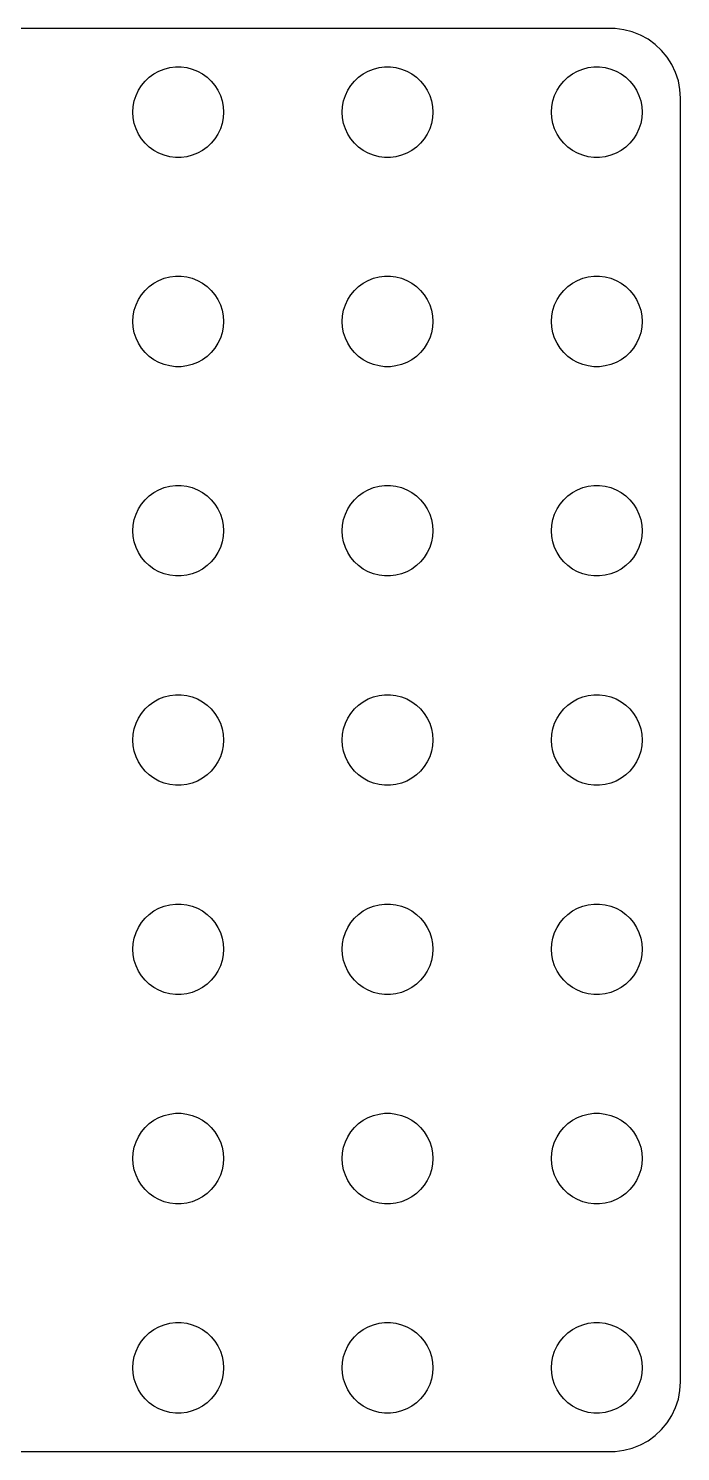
# Model space of a CAD drawing. Header units: metres. Extents: x 9 to 111, y 9 to 111.
# Drawn here: x 64.3 to 111, y 9 to 111 of the extents above; entities that cross this region are included whole.
import ezdxf

# ---------------------------------------------------------------- set-up
doc = ezdxf.new("R2010")
doc.units = ezdxf.units.M

msp = doc.modelspace()

# ---------------------------------------------------------------- linework, layer by layer
for p, q in [((106, 111), (14, 111)), ((106, 110.99), (106, 111)), ((106.314, 110.99), (106, 110.99)), ((106.937, 110.911), (106.314, 110.99)), ((107.545, 110.755), (106.937, 110.911)), ((108.129, 110.524), (107.545, 110.755)), ((108.679, 110.222), (108.129, 110.524)), ((109.187, 109.853), (108.679, 110.222)), ((109.645, 109.423), (109.187, 109.853)), ((110.045, 108.939), (109.645, 109.423)), ((73.9957, 108.091), (74.391, 108.192)), ((74.391, 108.192), (74.7959, 108.244)), ((74.7959, 108.244), (75.2041, 108.244)), ((75.2041, 108.244), (75.609, 108.192)), ((75.609, 108.192), (76.0043, 108.091)), ((88.9957, 108.091), (89.391, 108.192)), ((89.391, 108.192), (89.7959, 108.244)), ((89.7959, 108.244), (90.2041, 108.244)), ((90.2041, 108.244), (90.609, 108.192)), ((90.609, 108.192), (91.0043, 108.091)), ((103.996, 108.091), (104.391, 108.192)), ((104.391, 108.192), (104.796, 108.244)), ((104.796, 108.244), (105.204, 108.244)), ((105.204, 108.244), (105.609, 108.192)), ((105.609, 108.192), (106.004, 108.091)), ((110.382, 108.409), (110.045, 108.939)), ((110.649, 107.841), (110.382, 108.409)), ((72.3707, 106.91), (72.6308, 107.225)), ((72.6308, 107.225), (72.9284, 107.504)), ((72.9284, 107.504), (73.2586, 107.744)), ((73.2586, 107.744), (73.6162, 107.941)), ((73.6162, 107.941), (73.9957, 108.091)), ((76.0043, 108.091), (76.3838, 107.941)), ((76.3838, 107.941), (76.7414, 107.744)), ((76.7414, 107.744), (77.0716, 107.504)), ((77.0716, 107.504), (77.3691, 107.225)), ((77.3691, 107.225), (77.6293, 106.91)), ((87.3707, 106.91), (87.6308, 107.225)), ((87.6308, 107.225), (87.9284, 107.504)), ((87.9284, 107.504), (88.2586, 107.744)), ((88.2586, 107.744), (88.6162, 107.941)), ((88.6162, 107.941), (88.9957, 108.091)), ((91.0043, 108.091), (91.3838, 107.941)), ((91.3838, 107.941), (91.7414, 107.744)), ((91.7414, 107.744), (92.0716, 107.504)), ((92.0716, 107.504), (92.3691, 107.225)), ((92.3691, 107.225), (92.6293, 106.91)), ((102.371, 106.91), (102.631, 107.225)), ((102.631, 107.225), (102.928, 107.504)), ((102.928, 107.504), (103.259, 107.744)), ((103.259, 107.744), (103.616, 107.941)), ((103.616, 107.941), (103.996, 108.091)), ((106.004, 108.091), (106.384, 107.941)), ((106.384, 107.941), (106.741, 107.744)), ((106.741, 107.744), (107.072, 107.504)), ((107.072, 107.504), (107.369, 107.225)), ((107.369, 107.225), (107.629, 106.91)), ((110.843, 107.243), (110.649, 107.841)), ((110.961, 106.627), (110.843, 107.243)), ((71.8521, 105.808), (71.9782, 106.196)), ((71.9782, 106.196), (72.152, 106.566)), ((72.152, 106.566), (72.3707, 106.91)), ((77.6293, 106.91), (77.848, 106.566)), ((77.848, 106.566), (78.0218, 106.196)), ((78.0218, 106.196), (78.1479, 105.808)), ((86.8521, 105.808), (86.9782, 106.196)), ((86.9782, 106.196), (87.152, 106.566)), ((87.152, 106.566), (87.3707, 106.91)), ((92.6293, 106.91), (92.848, 106.566)), ((92.848, 106.566), (93.0218, 106.196)), ((93.0218, 106.196), (93.1479, 105.808)), ((101.852, 105.808), (101.978, 106.196)), ((101.978, 106.196), (102.152, 106.566)), ((102.152, 106.566), (102.371, 106.91)), ((107.629, 106.91), (107.848, 106.566)), ((107.848, 106.566), (108.022, 106.196)), ((108.022, 106.196), (108.148, 105.808)), ((111, 106), (110.961, 106.627)), ((71.75, 105), (71.7756, 105.407)), ((71.7756, 105.407), (71.8521, 105.808)), ((78.1479, 105.808), (78.2244, 105.407)), ((78.2244, 105.407), (78.25, 105)), ((86.75, 105), (86.7756, 105.407)), ((86.7756, 105.407), (86.8521, 105.808)), ((93.1479, 105.808), (93.2244, 105.407)), ((93.2244, 105.407), (93.25, 105)), ((101.75, 105), (101.776, 105.407)), ((101.776, 105.407), (101.852, 105.808)), ((108.148, 105.808), (108.224, 105.407)), ((108.224, 105.407), (108.25, 105)), ((111, 14), (111, 106)), ((71.7756, 104.593), (71.75, 105)), ((71.8521, 104.192), (71.7756, 104.593)), ((71.9782, 103.804), (71.8521, 104.192)), ((78.1479, 104.192), (78.0218, 103.804)), ((78.2244, 104.593), (78.1479, 104.192)), ((78.25, 105), (78.2244, 104.593)), ((86.7756, 104.593), (86.75, 105)), ((86.8521, 104.192), (86.7756, 104.593)), ((86.9782, 103.804), (86.8521, 104.192)), ((93.1479, 104.192), (93.0218, 103.804)), ((93.2244, 104.593), (93.1479, 104.192)), ((93.25, 105), (93.2244, 104.593)), ((101.776, 104.593), (101.75, 105)), ((101.852, 104.192), (101.776, 104.593)), ((101.978, 103.804), (101.852, 104.192)), ((108.148, 104.192), (108.022, 103.804)), ((108.224, 104.593), (108.148, 104.192)), ((108.25, 105), (108.224, 104.593)), ((72.152, 103.434), (71.9782, 103.804)), ((72.3707, 103.09), (72.152, 103.434)), ((72.6308, 102.775), (72.3707, 103.09)), ((77.6293, 103.09), (77.3691, 102.775)), ((77.848, 103.434), (77.6293, 103.09)), ((78.0218, 103.804), (77.848, 103.434)), ((87.152, 103.434), (86.9782, 103.804)), ((87.3707, 103.09), (87.152, 103.434)), ((87.6308, 102.775), (87.3707, 103.09)), ((92.6293, 103.09), (92.3691, 102.775)), ((92.848, 103.434), (92.6293, 103.09)), ((93.0218, 103.804), (92.848, 103.434)), ((102.152, 103.434), (101.978, 103.804)), ((102.371, 103.09), (102.152, 103.434)), ((102.631, 102.775), (102.371, 103.09)), ((107.629, 103.09), (107.369, 102.775)), ((107.848, 103.434), (107.629, 103.09)), ((108.022, 103.804), (107.848, 103.434)), ((72.9284, 102.496), (72.6308, 102.775)), ((73.2586, 102.256), (72.9284, 102.496)), ((73.6162, 102.059), (73.2586, 102.256)), ((73.9957, 101.909), (73.6162, 102.059)), ((76.3838, 102.059), (76.0043, 101.909)), ((76.7414, 102.256), (76.3838, 102.059)), ((77.0716, 102.496), (76.7414, 102.256)), ((77.3691, 102.775), (77.0716, 102.496)), ((87.9284, 102.496), (87.6308, 102.775)), ((88.2586, 102.256), (87.9284, 102.496)), ((88.6162, 102.059), (88.2586, 102.256)), ((88.9957, 101.909), (88.6162, 102.059)), ((91.3838, 102.059), (91.0043, 101.909)), ((91.7414, 102.256), (91.3838, 102.059)), ((92.0716, 102.496), (91.7414, 102.256)), ((92.3691, 102.775), (92.0716, 102.496)), ((102.928, 102.496), (102.631, 102.775)), ((103.259, 102.256), (102.928, 102.496)), ((103.616, 102.059), (103.259, 102.256)), ((103.996, 101.909), (103.616, 102.059)), ((106.384, 102.059), (106.004, 101.909)), ((106.741, 102.256), (106.384, 102.059)), ((107.072, 102.496), (106.741, 102.256)), ((107.369, 102.775), (107.072, 102.496)), ((74.391, 101.808), (73.9957, 101.909)), ((74.7959, 101.756), (74.391, 101.808)), ((75.2041, 101.756), (74.7959, 101.756)), ((75.609, 101.808), (75.2041, 101.756)), ((76.0043, 101.909), (75.609, 101.808)), ((89.391, 101.808), (88.9957, 101.909)), ((89.7959, 101.756), (89.391, 101.808)), ((90.2041, 101.756), (89.7959, 101.756)), ((90.609, 101.808), (90.2041, 101.756)), ((91.0043, 101.909), (90.609, 101.808)), ((104.391, 101.808), (103.996, 101.909)), ((104.796, 101.756), (104.391, 101.808)), ((105.204, 101.756), (104.796, 101.756)), ((105.609, 101.808), (105.204, 101.756)), ((106.004, 101.909), (105.609, 101.808)), ((73.2586, 92.7441), (73.6162, 92.9407)), ((73.6162, 92.9407), (73.9957, 93.0909)), ((73.9957, 93.0909), (74.391, 93.1924)), ((74.391, 93.1924), (74.7959, 93.2436)), ((74.7959, 93.2436), (75.2041, 93.2436)), ((75.2041, 93.2436), (75.609, 93.1924)), ((75.609, 93.1924), (76.0043, 93.0909)), ((76.0043, 93.0909), (76.3838, 92.9407)), ((76.3838, 92.9407), (76.7414, 92.7441)), ((88.2586, 92.7441), (88.6162, 92.9407)), ((88.6162, 92.9407), (88.9957, 93.0909)), ((88.9957, 93.0909), (89.391, 93.1924)), ((89.391, 93.1924), (89.7959, 93.2436)), ((89.7959, 93.2436), (90.2041, 93.2436)), ((90.2041, 93.2436), (90.609, 93.1924)), ((90.609, 93.1924), (91.0043, 93.0909)), ((91.0043, 93.0909), (91.3838, 92.9407)), ((91.3838, 92.9407), (91.7414, 92.7441)), ((103.259, 92.7441), (103.616, 92.9407)), ((103.616, 92.9407), (103.996, 93.0909)), ((103.996, 93.0909), (104.391, 93.1924)), ((104.391, 93.1924), (104.796, 93.2436)), ((104.796, 93.2436), (105.204, 93.2436)), ((105.204, 93.2436), (105.609, 93.1924)), ((105.609, 93.1924), (106.004, 93.0909)), ((106.004, 93.0909), (106.384, 92.9407)), ((106.384, 92.9407), (106.741, 92.7441)), ((72.152, 91.5657), (72.3707, 91.9103)), ((72.3707, 91.9103), (72.6308, 92.2248)), ((72.6308, 92.2248), (72.9284, 92.5042)), ((72.9284, 92.5042), (73.2586, 92.7441)), ((76.7414, 92.7441), (77.0716, 92.5042)), ((77.0716, 92.5042), (77.3691, 92.2248)), ((77.3691, 92.2248), (77.6293, 91.9103)), ((77.6293, 91.9103), (77.848, 91.5657)), ((87.152, 91.5657), (87.3707, 91.9103)), ((87.3707, 91.9103), (87.6308, 92.2248)), ((87.6308, 92.2248), (87.9284, 92.5042)), ((87.9284, 92.5042), (88.2586, 92.7441)), ((91.7414, 92.7441), (92.0716, 92.5042)), ((92.0716, 92.5042), (92.3691, 92.2248)), ((92.3691, 92.2248), (92.6293, 91.9103)), ((92.6293, 91.9103), (92.848, 91.5657)), ((102.152, 91.5657), (102.371, 91.9103)), ((102.371, 91.9103), (102.631, 92.2248)), ((102.631, 92.2248), (102.928, 92.5042)), ((102.928, 92.5042), (103.259, 92.7441)), ((106.741, 92.7441), (107.072, 92.5042)), ((107.072, 92.5042), (107.369, 92.2248)), ((107.369, 92.2248), (107.629, 91.9103)), ((107.629, 91.9103), (107.848, 91.5657)), ((71.7756, 90.4073), (71.8521, 90.8082)), ((71.8521, 90.8082), (71.9782, 91.1964)), ((71.9782, 91.1964), (72.152, 91.5657)), ((77.848, 91.5657), (78.0218, 91.1964)), ((78.0218, 91.1964), (78.1479, 90.8082)), ((78.1479, 90.8082), (78.2244, 90.4073)), ((86.7756, 90.4073), (86.8521, 90.8082)), ((86.8521, 90.8082), (86.9782, 91.1964)), ((86.9782, 91.1964), (87.152, 91.5657)), ((92.848, 91.5657), (93.0218, 91.1964)), ((93.0218, 91.1964), (93.1479, 90.8082)), ((93.1479, 90.8082), (93.2244, 90.4073)), ((101.776, 90.4073), (101.852, 90.8082)), ((101.852, 90.8082), (101.978, 91.1964)), ((101.978, 91.1964), (102.152, 91.5657)), ((107.848, 91.5657), (108.022, 91.1964)), ((108.022, 91.1964), (108.148, 90.8082)), ((108.148, 90.8082), (108.224, 90.4073)), ((71.75, 90), (71.7756, 90.4073)), ((71.7756, 89.5927), (71.75, 90)), ((78.2244, 90.4073), (78.25, 90)), ((78.25, 90), (78.2244, 89.5927)), ((86.75, 90), (86.7756, 90.4073)), ((86.7756, 89.5927), (86.75, 90)), ((93.2244, 90.4073), (93.25, 90)), ((93.25, 90), (93.2244, 89.5927)), ((101.75, 90), (101.776, 90.4073)), ((101.776, 89.5927), (101.75, 90)), ((108.224, 90.4073), (108.25, 90)), ((108.25, 90), (108.224, 89.5927)), ((71.8521, 89.1918), (71.7756, 89.5927)), ((71.9782, 88.8036), (71.8521, 89.1918)), ((72.152, 88.4343), (71.9782, 88.8036)), ((78.0218, 88.8036), (77.848, 88.4343)), ((78.1479, 89.1918), (78.0218, 88.8036)), ((78.2244, 89.5927), (78.1479, 89.1918)), ((86.8521, 89.1918), (86.7756, 89.5927)), ((86.9782, 88.8036), (86.8521, 89.1918)), ((87.152, 88.4343), (86.9782, 88.8036)), ((93.0218, 88.8036), (92.848, 88.4343)), ((93.1479, 89.1918), (93.0218, 88.8036)), ((93.2244, 89.5927), (93.1479, 89.1918)), ((101.852, 89.1918), (101.776, 89.5927)), ((101.978, 88.8036), (101.852, 89.1918)), ((102.152, 88.4343), (101.978, 88.8036)), ((108.022, 88.8036), (107.848, 88.4343)), ((108.148, 89.1918), (108.022, 88.8036)), ((108.224, 89.5927), (108.148, 89.1918)), ((72.3707, 88.0897), (72.152, 88.4343)), ((72.6308, 87.7752), (72.3707, 88.0897)), ((72.9284, 87.4958), (72.6308, 87.7752)), ((77.3691, 87.7752), (77.0716, 87.4958)), ((77.6293, 88.0897), (77.3691, 87.7752)), ((77.848, 88.4343), (77.6293, 88.0897)), ((87.3707, 88.0897), (87.152, 88.4343)), ((87.6308, 87.7752), (87.3707, 88.0897)), ((87.9284, 87.4958), (87.6308, 87.7752)), ((92.3691, 87.7752), (92.0716, 87.4958)), ((92.6293, 88.0897), (92.3691, 87.7752)), ((92.848, 88.4343), (92.6293, 88.0897)), ((102.371, 88.0897), (102.152, 88.4343)), ((102.631, 87.7752), (102.371, 88.0897)), ((102.928, 87.4958), (102.631, 87.7752)), ((107.369, 87.7752), (107.072, 87.4958)), ((107.629, 88.0897), (107.369, 87.7752)), ((107.848, 88.4343), (107.629, 88.0897)), ((73.2586, 87.2559), (72.9284, 87.4958)), ((73.6162, 87.0593), (73.2586, 87.2559)), ((73.9957, 86.9091), (73.6162, 87.0593)), ((74.391, 86.8076), (73.9957, 86.9091)), ((74.7959, 86.7564), (74.391, 86.8076)), ((75.2041, 86.7564), (74.7959, 86.7564)), ((75.609, 86.8076), (75.2041, 86.7564)), ((76.0043, 86.9091), (75.609, 86.8076)), ((76.3838, 87.0593), (76.0043, 86.9091)), ((76.7414, 87.2559), (76.3838, 87.0593)), ((77.0716, 87.4958), (76.7414, 87.2559)), ((88.2586, 87.2559), (87.9284, 87.4958)), ((88.6162, 87.0593), (88.2586, 87.2559)), ((88.9957, 86.9091), (88.6162, 87.0593)), ((89.391, 86.8076), (88.9957, 86.9091)), ((89.7959, 86.7564), (89.391, 86.8076)), ((90.2041, 86.7564), (89.7959, 86.7564)), ((90.609, 86.8076), (90.2041, 86.7564)), ((91.0043, 86.9091), (90.609, 86.8076)), ((91.3838, 87.0593), (91.0043, 86.9091)), ((91.7414, 87.2559), (91.3838, 87.0593)), ((92.0716, 87.4958), (91.7414, 87.2559)), ((103.259, 87.2559), (102.928, 87.4958)), ((103.616, 87.0593), (103.259, 87.2559)), ((103.996, 86.9091), (103.616, 87.0593)), ((104.391, 86.8076), (103.996, 86.9091)), ((104.796, 86.7564), (104.391, 86.8076)), ((105.204, 86.7564), (104.796, 86.7564)), ((105.609, 86.8076), (105.204, 86.7564)), ((106.004, 86.9091), (105.609, 86.8076)), ((106.384, 87.0593), (106.004, 86.9091)), ((106.741, 87.2559), (106.384, 87.0593)), ((107.072, 87.4958), (106.741, 87.2559)), ((72.9284, 77.5042), (73.2586, 77.7441)), ((73.2586, 77.7441), (73.6162, 77.9407)), ((73.6162, 77.9407), (73.9957, 78.0909)), ((73.9957, 78.0909), (74.391, 78.1924)), ((74.391, 78.1924), (74.7959, 78.2436)), ((74.7959, 78.2436), (75.2041, 78.2436)), ((75.2041, 78.2436), (75.609, 78.1924)), ((75.609, 78.1924), (76.0043, 78.0909)), ((76.0043, 78.0909), (76.3838, 77.9407)), ((76.3838, 77.9407), (76.7414, 77.7441)), ((76.7414, 77.7441), (77.0716, 77.5042)), ((87.9284, 77.5042), (88.2586, 77.7441)), ((88.2586, 77.7441), (88.6162, 77.9407)), ((88.6162, 77.9407), (88.9957, 78.0909)), ((88.9957, 78.0909), (89.391, 78.1924)), ((89.391, 78.1924), (89.7959, 78.2436)), ((89.7959, 78.2436), (90.2041, 78.2436)), ((90.2041, 78.2436), (90.609, 78.1924)), ((90.609, 78.1924), (91.0043, 78.0909)), ((91.0043, 78.0909), (91.3838, 77.9407)), ((91.3838, 77.9407), (91.7414, 77.7441)), ((91.7414, 77.7441), (92.0716, 77.5042)), ((102.928, 77.5042), (103.259, 77.7441)), ((103.259, 77.7441), (103.616, 77.9407)), ((103.616, 77.9407), (103.996, 78.0909)), ((103.996, 78.0909), (104.391, 78.1924)), ((104.391, 78.1924), (104.796, 78.2436)), ((104.796, 78.2436), (105.204, 78.2436)), ((105.204, 78.2436), (105.609, 78.1924)), ((105.609, 78.1924), (106.004, 78.0909)), ((106.004, 78.0909), (106.384, 77.9407)), ((106.384, 77.9407), (106.741, 77.7441)), ((106.741, 77.7441), (107.072, 77.5042)), ((71.9782, 76.1964), (72.152, 76.5657)), ((72.152, 76.5657), (72.3707, 76.9103)), ((72.3707, 76.9103), (72.6308, 77.2248)), ((72.6308, 77.2248), (72.9284, 77.5042)), ((77.0716, 77.5042), (77.3691, 77.2248)), ((77.3691, 77.2248), (77.6293, 76.9103)), ((77.6293, 76.9103), (77.848, 76.5657)), ((77.848, 76.5657), (78.0218, 76.1964)), ((86.9782, 76.1964), (87.152, 76.5657)), ((87.152, 76.5657), (87.3707, 76.9103)), ((87.3707, 76.9103), (87.6308, 77.2248)), ((87.6308, 77.2248), (87.9284, 77.5042)), ((92.0716, 77.5042), (92.3691, 77.2248)), ((92.3691, 77.2248), (92.6293, 76.9103)), ((92.6293, 76.9103), (92.848, 76.5657)), ((92.848, 76.5657), (93.0218, 76.1964)), ((101.978, 76.1964), (102.152, 76.5657)), ((102.152, 76.5657), (102.371, 76.9103)), ((102.371, 76.9103), (102.631, 77.2248)), ((102.631, 77.2248), (102.928, 77.5042)), ((107.072, 77.5042), (107.369, 77.2248)), ((107.369, 77.2248), (107.629, 76.9103)), ((107.629, 76.9103), (107.848, 76.5657)), ((107.848, 76.5657), (108.022, 76.1964)), ((71.7756, 75.4073), (71.8521, 75.8082)), ((71.8521, 75.8082), (71.9782, 76.1964)), ((78.0218, 76.1964), (78.1479, 75.8082)), ((78.1479, 75.8082), (78.2244, 75.4073)), ((86.7756, 75.4073), (86.8521, 75.8082)), ((86.8521, 75.8082), (86.9782, 76.1964)), ((93.0218, 76.1964), (93.1479, 75.8082)), ((93.1479, 75.8082), (93.2244, 75.4073)), ((101.776, 75.4073), (101.852, 75.8082)), ((101.852, 75.8082), (101.978, 76.1964)), ((108.022, 76.1964), (108.148, 75.8082)), ((108.148, 75.8082), (108.224, 75.4073)), ((71.75, 75), (71.7756, 75.4073)), ((71.7756, 74.5927), (71.75, 75)), ((71.8521, 74.1918), (71.7756, 74.5927)), ((78.2244, 74.5927), (78.1479, 74.1918)), ((78.2244, 75.4073), (78.25, 75)), ((78.25, 75), (78.2244, 74.5927)), ((86.75, 75), (86.7756, 75.4073)), ((86.7756, 74.5927), (86.75, 75)), ((86.8521, 74.1918), (86.7756, 74.5927)), ((93.2244, 74.5927), (93.1479, 74.1918)), ((93.2244, 75.4073), (93.25, 75)), ((93.25, 75), (93.2244, 74.5927)), ((101.75, 75), (101.776, 75.4073)), ((101.776, 74.5927), (101.75, 75)), ((101.852, 74.1918), (101.776, 74.5927)), ((108.224, 74.5927), (108.148, 74.1918)), ((108.224, 75.4073), (108.25, 75)), ((108.25, 75), (108.224, 74.5927)), ((71.9782, 73.8036), (71.8521, 74.1918)), ((72.152, 73.4343), (71.9782, 73.8036)), ((78.0218, 73.8036), (77.848, 73.4343)), ((78.1479, 74.1918), (78.0218, 73.8036)), ((86.9782, 73.8036), (86.8521, 74.1918)), ((87.152, 73.4343), (86.9782, 73.8036)), ((93.0218, 73.8036), (92.848, 73.4343)), ((93.1479, 74.1918), (93.0218, 73.8036)), ((101.978, 73.8036), (101.852, 74.1918)), ((102.152, 73.4343), (101.978, 73.8036)), ((108.022, 73.8036), (107.848, 73.4343)), ((108.148, 74.1918), (108.022, 73.8036)), ((72.3707, 73.0897), (72.152, 73.4343)), ((72.6308, 72.7752), (72.3707, 73.0897)), ((72.9284, 72.4958), (72.6308, 72.7752)), ((73.2586, 72.2559), (72.9284, 72.4958)), ((77.0716, 72.4958), (76.7414, 72.2559)), ((77.3691, 72.7752), (77.0716, 72.4958)), ((77.6293, 73.0897), (77.3691, 72.7752)), ((77.848, 73.4343), (77.6293, 73.0897)), ((87.3707, 73.0897), (87.152, 73.4343)), ((87.6308, 72.7752), (87.3707, 73.0897)), ((87.9284, 72.4958), (87.6308, 72.7752)), ((88.2586, 72.2559), (87.9284, 72.4958)), ((92.0716, 72.4958), (91.7414, 72.2559)), ((92.3691, 72.7752), (92.0716, 72.4958)), ((92.6293, 73.0897), (92.3691, 72.7752)), ((92.848, 73.4343), (92.6293, 73.0897)), ((102.371, 73.0897), (102.152, 73.4343)), ((102.631, 72.7752), (102.371, 73.0897)), ((102.928, 72.4958), (102.631, 72.7752)), ((103.259, 72.2559), (102.928, 72.4958)), ((107.072, 72.4958), (106.741, 72.2559)), ((107.369, 72.7752), (107.072, 72.4958)), ((107.629, 73.0897), (107.369, 72.7752)), ((107.848, 73.4343), (107.629, 73.0897)), ((73.6162, 72.0593), (73.2586, 72.2559)), ((73.9957, 71.9091), (73.6162, 72.0593)), ((74.391, 71.8076), (73.9957, 71.9091)), ((74.7959, 71.7564), (74.391, 71.8076)), ((75.2041, 71.7564), (74.7959, 71.7564)), ((75.609, 71.8076), (75.2041, 71.7564)), ((76.0043, 71.9091), (75.609, 71.8076)), ((76.3838, 72.0593), (76.0043, 71.9091)), ((76.7414, 72.2559), (76.3838, 72.0593)), ((88.6162, 72.0593), (88.2586, 72.2559)), ((88.9957, 71.9091), (88.6162, 72.0593)), ((89.391, 71.8076), (88.9957, 71.9091)), ((89.7959, 71.7564), (89.391, 71.8076)), ((90.2041, 71.7564), (89.7959, 71.7564)), ((90.609, 71.8076), (90.2041, 71.7564)), ((91.0043, 71.9091), (90.609, 71.8076)), ((91.3838, 72.0593), (91.0043, 71.9091)), ((91.7414, 72.2559), (91.3838, 72.0593)), ((103.616, 72.0593), (103.259, 72.2559)), ((103.996, 71.9091), (103.616, 72.0593)), ((104.391, 71.8076), (103.996, 71.9091)), ((104.796, 71.7564), (104.391, 71.8076)), ((105.204, 71.7564), (104.796, 71.7564)), ((105.609, 71.8076), (105.204, 71.7564)), ((106.004, 71.9091), (105.609, 71.8076)), ((106.384, 72.0593), (106.004, 71.9091)), ((106.741, 72.2559), (106.384, 72.0593)), ((74.391, 63.1924), (74.7959, 63.2436)), ((74.7959, 63.2436), (75.2041, 63.2436)), ((75.2041, 63.2436), (75.609, 63.1924)), ((89.391, 63.1924), (89.7959, 63.2436)), ((89.7959, 63.2436), (90.2041, 63.2436)), ((90.2041, 63.2436), (90.609, 63.1924)), ((104.391, 63.1924), (104.796, 63.2436)), ((104.796, 63.2436), (105.204, 63.2436)), ((105.204, 63.2436), (105.609, 63.1924)), ((72.3707, 61.9103), (72.6308, 62.2248)), ((72.6308, 62.2248), (72.9284, 62.5042)), ((72.9284, 62.5042), (73.2586, 62.7441)), ((73.2586, 62.7441), (73.6162, 62.9407)), ((73.6162, 62.9407), (73.9957, 63.0909)), ((73.9957, 63.0909), (74.391, 63.1924)), ((75.609, 63.1924), (76.0043, 63.0909)), ((76.0043, 63.0909), (76.3838, 62.9407)), ((76.3838, 62.9407), (76.7414, 62.7441)), ((76.7414, 62.7441), (77.0716, 62.5042)), ((77.0716, 62.5042), (77.3691, 62.2248)), ((77.3691, 62.2248), (77.6293, 61.9103)), ((87.3707, 61.9103), (87.6308, 62.2248)), ((87.6308, 62.2248), (87.9284, 62.5042)), ((87.9284, 62.5042), (88.2586, 62.7441)), ((88.2586, 62.7441), (88.6162, 62.9407)), ((88.6162, 62.9407), (88.9957, 63.0909)), ((88.9957, 63.0909), (89.391, 63.1924)), ((90.609, 63.1924), (91.0043, 63.0909)), ((91.0043, 63.0909), (91.3838, 62.9407)), ((91.3838, 62.9407), (91.7414, 62.7441)), ((91.7414, 62.7441), (92.0716, 62.5042)), ((92.0716, 62.5042), (92.3691, 62.2248)), ((92.3691, 62.2248), (92.6293, 61.9103)), ((102.371, 61.9103), (102.631, 62.2248)), ((102.631, 62.2248), (102.928, 62.5042)), ((102.928, 62.5042), (103.259, 62.7441)), ((103.259, 62.7441), (103.616, 62.9407)), ((103.616, 62.9407), (103.996, 63.0909)), ((103.996, 63.0909), (104.391, 63.1924)), ((105.609, 63.1924), (106.004, 63.0909)), ((106.004, 63.0909), (106.384, 62.9407)), ((106.384, 62.9407), (106.741, 62.7441)), ((106.741, 62.7441), (107.072, 62.5042)), ((107.072, 62.5042), (107.369, 62.2248)), ((107.369, 62.2248), (107.629, 61.9103)), ((71.9782, 61.1964), (72.152, 61.5657)), ((72.152, 61.5657), (72.3707, 61.9103)), ((77.6293, 61.9103), (77.848, 61.5657)), ((77.848, 61.5657), (78.0218, 61.1964)), ((86.9782, 61.1964), (87.152, 61.5657)), ((87.152, 61.5657), (87.3707, 61.9103)), ((92.6293, 61.9103), (92.848, 61.5657)), ((92.848, 61.5657), (93.0218, 61.1964)), ((101.978, 61.1964), (102.152, 61.5657)), ((102.152, 61.5657), (102.371, 61.9103)), ((107.629, 61.9103), (107.848, 61.5657)), ((107.848, 61.5657), (108.022, 61.1964)), ((71.75, 60), (71.7756, 60.4073)), ((71.7756, 60.4073), (71.8521, 60.8082)), ((71.8521, 60.8082), (71.9782, 61.1964)), ((78.0218, 61.1964), (78.1479, 60.8082)), ((78.1479, 60.8082), (78.2244, 60.4073)), ((78.2244, 60.4073), (78.25, 60)), ((86.75, 60), (86.7756, 60.4073)), ((86.7756, 60.4073), (86.8521, 60.8082)), ((86.8521, 60.8082), (86.9782, 61.1964)), ((93.0218, 61.1964), (93.1479, 60.8082)), ((93.1479, 60.8082), (93.2244, 60.4073)), ((93.2244, 60.4073), (93.25, 60)), ((101.75, 60), (101.776, 60.4073)), ((101.776, 60.4073), (101.852, 60.8082)), ((101.852, 60.8082), (101.978, 61.1964)), ((108.022, 61.1964), (108.148, 60.8082)), ((108.148, 60.8082), (108.224, 60.4073)), ((108.224, 60.4073), (108.25, 60)), ((71.7756, 59.5927), (71.75, 60)), ((71.8521, 59.1918), (71.7756, 59.5927)), ((71.9782, 58.8036), (71.8521, 59.1918)), ((78.1479, 59.1918), (78.0218, 58.8036)), ((78.2244, 59.5927), (78.1479, 59.1918)), ((78.25, 60), (78.2244, 59.5927)), ((86.7756, 59.5927), (86.75, 60)), ((86.8521, 59.1918), (86.7756, 59.5927)), ((86.9782, 58.8036), (86.8521, 59.1918)), ((93.1479, 59.1918), (93.0218, 58.8036)), ((93.2244, 59.5927), (93.1479, 59.1918)), ((93.25, 60), (93.2244, 59.5927)), ((101.776, 59.5927), (101.75, 60)), ((101.852, 59.1918), (101.776, 59.5927)), ((101.978, 58.8036), (101.852, 59.1918)), ((108.148, 59.1918), (108.022, 58.8036)), ((108.224, 59.5927), (108.148, 59.1918)), ((108.25, 60), (108.224, 59.5927)), ((72.152, 58.4343), (71.9782, 58.8036)), ((72.3707, 58.0897), (72.152, 58.4343)), ((77.848, 58.4343), (77.6293, 58.0897)), ((78.0218, 58.8036), (77.848, 58.4343)), ((87.152, 58.4343), (86.9782, 58.8036)), ((87.3707, 58.0897), (87.152, 58.4343)), ((92.848, 58.4343), (92.6293, 58.0897)), ((93.0218, 58.8036), (92.848, 58.4343)), ((102.152, 58.4343), (101.978, 58.8036)), ((102.371, 58.0897), (102.152, 58.4343)), ((107.848, 58.4343), (107.629, 58.0897)), ((108.022, 58.8036), (107.848, 58.4343)), ((72.6308, 57.7752), (72.3707, 58.0897)), ((72.9284, 57.4958), (72.6308, 57.7752)), ((73.2586, 57.2559), (72.9284, 57.4958)), ((73.6162, 57.0593), (73.2586, 57.2559)), ((76.7414, 57.2559), (76.3838, 57.0593)), ((77.0716, 57.4958), (76.7414, 57.2559)), ((77.3691, 57.7752), (77.0716, 57.4958)), ((77.6293, 58.0897), (77.3691, 57.7752)), ((87.6308, 57.7752), (87.3707, 58.0897)), ((87.9284, 57.4958), (87.6308, 57.7752)), ((88.2586, 57.2559), (87.9284, 57.4958)), ((88.6162, 57.0593), (88.2586, 57.2559)), ((91.7414, 57.2559), (91.3838, 57.0593)), ((92.0716, 57.4958), (91.7414, 57.2559)), ((92.3691, 57.7752), (92.0716, 57.4958)), ((92.6293, 58.0897), (92.3691, 57.7752)), ((102.631, 57.7752), (102.371, 58.0897)), ((102.928, 57.4958), (102.631, 57.7752)), ((103.259, 57.2559), (102.928, 57.4958)), ((103.616, 57.0593), (103.259, 57.2559)), ((106.741, 57.2559), (106.384, 57.0593)), ((107.072, 57.4958), (106.741, 57.2559)), ((107.369, 57.7752), (107.072, 57.4958)), ((107.629, 58.0897), (107.369, 57.7752)), ((73.9957, 56.9091), (73.6162, 57.0593)), ((74.391, 56.8076), (73.9957, 56.9091)), ((74.7959, 56.7564), (74.391, 56.8076)), ((75.2041, 56.7564), (74.7959, 56.7564)), ((75.609, 56.8076), (75.2041, 56.7564)), ((76.0043, 56.9091), (75.609, 56.8076)), ((76.3838, 57.0593), (76.0043, 56.9091)), ((88.9957, 56.9091), (88.6162, 57.0593)), ((89.391, 56.8076), (88.9957, 56.9091)), ((89.7959, 56.7564), (89.391, 56.8076)), ((90.2041, 56.7564), (89.7959, 56.7564)), ((90.609, 56.8076), (90.2041, 56.7564)), ((91.0043, 56.9091), (90.609, 56.8076)), ((91.3838, 57.0593), (91.0043, 56.9091)), ((103.996, 56.9091), (103.616, 57.0593)), ((104.391, 56.8076), (103.996, 56.9091)), ((104.796, 56.7564), (104.391, 56.8076)), ((105.204, 56.7564), (104.796, 56.7564)), ((105.609, 56.8076), (105.204, 56.7564)), ((106.004, 56.9091), (105.609, 56.8076)), ((106.384, 57.0593), (106.004, 56.9091)), ((73.2586, 47.7441), (73.6162, 47.9407)), ((73.6162, 47.9407), (73.9957, 48.0909)), ((73.9957, 48.0909), (74.391, 48.1924)), ((74.391, 48.1924), (74.7959, 48.2436)), ((74.7959, 48.2436), (75.2041, 48.2436)), ((75.2041, 48.2436), (75.609, 48.1924)), ((75.609, 48.1924), (76.0043, 48.0909)), ((76.0043, 48.0909), (76.3838, 47.9407)), ((76.3838, 47.9407), (76.7414, 47.7441)), ((88.2586, 47.7441), (88.6162, 47.9407)), ((88.6162, 47.9407), (88.9957, 48.0909)), ((88.9957, 48.0909), (89.391, 48.1924)), ((89.391, 48.1924), (89.7959, 48.2436)), ((89.7959, 48.2436), (90.2041, 48.2436)), ((90.2041, 48.2436), (90.609, 48.1924)), ((90.609, 48.1924), (91.0043, 48.0909)), ((91.0043, 48.0909), (91.3838, 47.9407)), ((91.3838, 47.9407), (91.7414, 47.7441)), ((103.259, 47.7441), (103.616, 47.9407)), ((103.616, 47.9407), (103.996, 48.0909)), ((103.996, 48.0909), (104.391, 48.1924)), ((104.391, 48.1924), (104.796, 48.2436)), ((104.796, 48.2436), (105.204, 48.2436)), ((105.204, 48.2436), (105.609, 48.1924)), ((105.609, 48.1924), (106.004, 48.0909)), ((106.004, 48.0909), (106.384, 47.9407)), ((106.384, 47.9407), (106.741, 47.7441)), ((72.3707, 46.9103), (72.6308, 47.2248)), ((72.6308, 47.2248), (72.9284, 47.5042)), ((72.9284, 47.5042), (73.2586, 47.7441)), ((76.7414, 47.7441), (77.0716, 47.5042)), ((77.0716, 47.5042), (77.3691, 47.2248)), ((77.3691, 47.2248), (77.6293, 46.9103)), ((87.3707, 46.9103), (87.6308, 47.2248)), ((87.6308, 47.2248), (87.9284, 47.5042)), ((87.9284, 47.5042), (88.2586, 47.7441)), ((91.7414, 47.7441), (92.0716, 47.5042)), ((92.0716, 47.5042), (92.3691, 47.2248)), ((92.3691, 47.2248), (92.6293, 46.9103)), ((102.371, 46.9103), (102.631, 47.2248)), ((102.631, 47.2248), (102.928, 47.5042)), ((102.928, 47.5042), (103.259, 47.7441)), ((106.741, 47.7441), (107.072, 47.5042)), ((107.072, 47.5042), (107.369, 47.2248)), ((107.369, 47.2248), (107.629, 46.9103)), ((71.8521, 45.8082), (71.9782, 46.1964)), ((71.9782, 46.1964), (72.152, 46.5657)), ((72.152, 46.5657), (72.3707, 46.9103)), ((77.6293, 46.9103), (77.848, 46.5657)), ((77.848, 46.5657), (78.0218, 46.1964)), ((78.0218, 46.1964), (78.1479, 45.8082)), ((86.8521, 45.8082), (86.9782, 46.1964)), ((86.9782, 46.1964), (87.152, 46.5657)), ((87.152, 46.5657), (87.3707, 46.9103)), ((92.6293, 46.9103), (92.848, 46.5657)), ((92.848, 46.5657), (93.0218, 46.1964)), ((93.0218, 46.1964), (93.1479, 45.8082)), ((101.852, 45.8082), (101.978, 46.1964)), ((101.978, 46.1964), (102.152, 46.5657)), ((102.152, 46.5657), (102.371, 46.9103)), ((107.629, 46.9103), (107.848, 46.5657)), ((107.848, 46.5657), (108.022, 46.1964)), ((108.022, 46.1964), (108.148, 45.8082)), ((71.75, 45), (71.7756, 45.4073)), ((71.7756, 44.5927), (71.75, 45)), ((71.7756, 45.4073), (71.8521, 45.8082)), ((78.1479, 45.8082), (78.2244, 45.4073)), ((78.2244, 45.4073), (78.25, 45)), ((78.25, 45), (78.2244, 44.5927)), ((86.75, 45), (86.7756, 45.4073)), ((86.7756, 44.5927), (86.75, 45)), ((86.7756, 45.4073), (86.8521, 45.8082)), ((93.1479, 45.8082), (93.2244, 45.4073)), ((93.2244, 45.4073), (93.25, 45)), ((93.25, 45), (93.2244, 44.5927)), ((101.75, 45), (101.776, 45.4073)), ((101.776, 44.5927), (101.75, 45)), ((101.776, 45.4073), (101.852, 45.8082)), ((108.148, 45.8082), (108.224, 45.4073)), ((108.224, 45.4073), (108.25, 45)), ((108.25, 45), (108.224, 44.5927)), ((71.8521, 44.1918), (71.7756, 44.5927)), ((71.9782, 43.8036), (71.8521, 44.1918)), ((78.1479, 44.1918), (78.0218, 43.8036)), ((78.2244, 44.5927), (78.1479, 44.1918)), ((86.8521, 44.1918), (86.7756, 44.5927)), ((86.9782, 43.8036), (86.8521, 44.1918)), ((93.1479, 44.1918), (93.0218, 43.8036)), ((93.2244, 44.5927), (93.1479, 44.1918)), ((101.852, 44.1918), (101.776, 44.5927)), ((101.978, 43.8036), (101.852, 44.1918)), ((108.148, 44.1918), (108.022, 43.8036)), ((108.224, 44.5927), (108.148, 44.1918)), ((72.152, 43.4343), (71.9782, 43.8036)), ((72.3707, 43.0897), (72.152, 43.4343)), ((72.6308, 42.7752), (72.3707, 43.0897)), ((77.6293, 43.0897), (77.3691, 42.7752)), ((77.848, 43.4343), (77.6293, 43.0897)), ((78.0218, 43.8036), (77.848, 43.4343)), ((87.152, 43.4343), (86.9782, 43.8036)), ((87.3707, 43.0897), (87.152, 43.4343)), ((87.6308, 42.7752), (87.3707, 43.0897)), ((92.6293, 43.0897), (92.3691, 42.7752)), ((92.848, 43.4343), (92.6293, 43.0897)), ((93.0218, 43.8036), (92.848, 43.4343)), ((102.152, 43.4343), (101.978, 43.8036)), ((102.371, 43.0897), (102.152, 43.4343)), ((102.631, 42.7752), (102.371, 43.0897)), ((107.629, 43.0897), (107.369, 42.7752)), ((107.848, 43.4343), (107.629, 43.0897)), ((108.022, 43.8036), (107.848, 43.4343)), ((72.9284, 42.4958), (72.6308, 42.7752)), ((73.2586, 42.2559), (72.9284, 42.4958)), ((73.6162, 42.0593), (73.2586, 42.2559)), ((73.9957, 41.9091), (73.6162, 42.0593)), ((74.391, 41.8076), (73.9957, 41.9091)), ((76.0043, 41.9091), (75.609, 41.8076)), ((76.3838, 42.0593), (76.0043, 41.9091)), ((76.7414, 42.2559), (76.3838, 42.0593)), ((77.0716, 42.4958), (76.7414, 42.2559)), ((77.3691, 42.7752), (77.0716, 42.4958)), ((87.9284, 42.4958), (87.6308, 42.7752)), ((88.2586, 42.2559), (87.9284, 42.4958)), ((88.6162, 42.0593), (88.2586, 42.2559)), ((88.9957, 41.9091), (88.6162, 42.0593)), ((89.391, 41.8076), (88.9957, 41.9091)), ((91.0043, 41.9091), (90.609, 41.8076)), ((91.3838, 42.0593), (91.0043, 41.9091)), ((91.7414, 42.2559), (91.3838, 42.0593)), ((92.0716, 42.4958), (91.7414, 42.2559)), ((92.3691, 42.7752), (92.0716, 42.4958)), ((102.928, 42.4958), (102.631, 42.7752)), ((103.259, 42.2559), (102.928, 42.4958)), ((103.616, 42.0593), (103.259, 42.2559)), ((103.996, 41.9091), (103.616, 42.0593)), ((104.391, 41.8076), (103.996, 41.9091)), ((106.004, 41.9091), (105.609, 41.8076)), ((106.384, 42.0593), (106.004, 41.9091)), ((106.741, 42.2559), (106.384, 42.0593)), ((107.072, 42.4958), (106.741, 42.2559)), ((107.369, 42.7752), (107.072, 42.4958)), ((74.7959, 41.7564), (74.391, 41.8076)), ((75.2041, 41.7564), (74.7959, 41.7564)), ((75.609, 41.8076), (75.2041, 41.7564)), ((89.7959, 41.7564), (89.391, 41.8076)), ((90.2041, 41.7564), (89.7959, 41.7564)), ((90.609, 41.8076), (90.2041, 41.7564)), ((104.796, 41.7564), (104.391, 41.8076)), ((105.204, 41.7564), (104.796, 41.7564)), ((105.609, 41.8076), (105.204, 41.7564)), ((72.9284, 32.5042), (73.2586, 32.7441)), ((73.2586, 32.7441), (73.6162, 32.9407)), ((73.6162, 32.9407), (73.9957, 33.0909)), ((73.9957, 33.0909), (74.391, 33.1924)), ((74.391, 33.1924), (74.7959, 33.2436)), ((74.7959, 33.2436), (75.2041, 33.2436)), ((75.2041, 33.2436), (75.609, 33.1924)), ((75.609, 33.1924), (76.0043, 33.0909)), ((76.0043, 33.0909), (76.3838, 32.9407)), ((76.3838, 32.9407), (76.7414, 32.7441)), ((76.7414, 32.7441), (77.0716, 32.5042)), ((87.9284, 32.5042), (88.2586, 32.7441)), ((88.2586, 32.7441), (88.6162, 32.9407)), ((88.6162, 32.9407), (88.9957, 33.0909)), ((88.9957, 33.0909), (89.391, 33.1924)), ((89.391, 33.1924), (89.7959, 33.2436)), ((89.7959, 33.2436), (90.2041, 33.2436)), ((90.2041, 33.2436), (90.609, 33.1924)), ((90.609, 33.1924), (91.0043, 33.0909)), ((91.0043, 33.0909), (91.3838, 32.9407)), ((91.3838, 32.9407), (91.7414, 32.7441)), ((91.7414, 32.7441), (92.0716, 32.5042)), ((102.928, 32.5042), (103.259, 32.7441)), ((103.259, 32.7441), (103.616, 32.9407)), ((103.616, 32.9407), (103.996, 33.0909)), ((103.996, 33.0909), (104.391, 33.1924)), ((104.391, 33.1924), (104.796, 33.2436)), ((104.796, 33.2436), (105.204, 33.2436)), ((105.204, 33.2436), (105.609, 33.1924)), ((105.609, 33.1924), (106.004, 33.0909)), ((106.004, 33.0909), (106.384, 32.9407)), ((106.384, 32.9407), (106.741, 32.7441)), ((106.741, 32.7441), (107.072, 32.5042)), ((72.152, 31.5657), (72.3707, 31.9103)), ((72.3707, 31.9103), (72.6308, 32.2248)), ((72.6308, 32.2248), (72.9284, 32.5042)), ((77.0716, 32.5042), (77.3691, 32.2248)), ((77.3691, 32.2248), (77.6293, 31.9103)), ((77.6293, 31.9103), (77.848, 31.5657)), ((87.152, 31.5657), (87.3707, 31.9103)), ((87.3707, 31.9103), (87.6308, 32.2248)), ((87.6308, 32.2248), (87.9284, 32.5042)), ((92.0716, 32.5042), (92.3691, 32.2248)), ((92.3691, 32.2248), (92.6293, 31.9103)), ((92.6293, 31.9103), (92.848, 31.5657)), ((102.152, 31.5657), (102.371, 31.9103)), ((102.371, 31.9103), (102.631, 32.2248)), ((102.631, 32.2248), (102.928, 32.5042)), ((107.072, 32.5042), (107.369, 32.2248)), ((107.369, 32.2248), (107.629, 31.9103)), ((107.629, 31.9103), (107.848, 31.5657)), ((71.7756, 30.4073), (71.8521, 30.8082)), ((71.8521, 30.8082), (71.9782, 31.1964)), ((71.9782, 31.1964), (72.152, 31.5657)), ((77.848, 31.5657), (78.0218, 31.1964)), ((78.0218, 31.1964), (78.1479, 30.8082)), ((78.1479, 30.8082), (78.2244, 30.4073)), ((86.7756, 30.4073), (86.8521, 30.8082)), ((86.8521, 30.8082), (86.9782, 31.1964)), ((86.9782, 31.1964), (87.152, 31.5657)), ((92.848, 31.5657), (93.0218, 31.1964)), ((93.0218, 31.1964), (93.1479, 30.8082)), ((93.1479, 30.8082), (93.2244, 30.4073)), ((101.776, 30.4073), (101.852, 30.8082)), ((101.852, 30.8082), (101.978, 31.1964)), ((101.978, 31.1964), (102.152, 31.5657)), ((107.848, 31.5657), (108.022, 31.1964)), ((108.022, 31.1964), (108.148, 30.8082)), ((108.148, 30.8082), (108.224, 30.4073)), ((71.75, 30), (71.7756, 30.4073)), ((71.7756, 29.5927), (71.75, 30)), ((71.8521, 29.1918), (71.7756, 29.5927)), ((78.2244, 29.5927), (78.1479, 29.1918)), ((78.2244, 30.4073), (78.25, 30)), ((78.25, 30), (78.2244, 29.5927)), ((86.75, 30), (86.7756, 30.4073)), ((86.7756, 29.5927), (86.75, 30)), ((86.8521, 29.1918), (86.7756, 29.5927)), ((93.2244, 29.5927), (93.1479, 29.1918)), ((93.2244, 30.4073), (93.25, 30)), ((93.25, 30), (93.2244, 29.5927)), ((101.75, 30), (101.776, 30.4073)), ((101.776, 29.5927), (101.75, 30)), ((101.852, 29.1918), (101.776, 29.5927)), ((108.224, 29.5927), (108.148, 29.1918)), ((108.224, 30.4073), (108.25, 30)), ((108.25, 30), (108.224, 29.5927)), ((71.9782, 28.8036), (71.8521, 29.1918)), ((72.152, 28.4343), (71.9782, 28.8036)), ((78.0218, 28.8036), (77.848, 28.4343)), ((78.1479, 29.1918), (78.0218, 28.8036)), ((86.9782, 28.8036), (86.8521, 29.1918)), ((87.152, 28.4343), (86.9782, 28.8036)), ((93.0218, 28.8036), (92.848, 28.4343)), ((93.1479, 29.1918), (93.0218, 28.8036)), ((101.978, 28.8036), (101.852, 29.1918)), ((102.152, 28.4343), (101.978, 28.8036)), ((108.022, 28.8036), (107.848, 28.4343)), ((108.148, 29.1918), (108.022, 28.8036)), ((72.3707, 28.0897), (72.152, 28.4343)), ((72.6308, 27.7752), (72.3707, 28.0897)), ((72.9284, 27.4958), (72.6308, 27.7752)), ((77.3691, 27.7752), (77.0716, 27.4958)), ((77.6293, 28.0897), (77.3691, 27.7752)), ((77.848, 28.4343), (77.6293, 28.0897)), ((87.3707, 28.0897), (87.152, 28.4343)), ((87.6308, 27.7752), (87.3707, 28.0897)), ((87.9284, 27.4958), (87.6308, 27.7752)), ((92.3691, 27.7752), (92.0716, 27.4958)), ((92.6293, 28.0897), (92.3691, 27.7752)), ((92.848, 28.4343), (92.6293, 28.0897)), ((102.371, 28.0897), (102.152, 28.4343)), ((102.631, 27.7752), (102.371, 28.0897)), ((102.928, 27.4958), (102.631, 27.7752)), ((107.369, 27.7752), (107.072, 27.4958)), ((107.629, 28.0897), (107.369, 27.7752)), ((107.848, 28.4343), (107.629, 28.0897)), ((73.2586, 27.2559), (72.9284, 27.4958)), ((73.6162, 27.0593), (73.2586, 27.2559)), ((73.9957, 26.9091), (73.6162, 27.0593)), ((74.391, 26.8076), (73.9957, 26.9091)), ((74.7959, 26.7564), (74.391, 26.8076)), ((75.2041, 26.7564), (74.7959, 26.7564)), ((75.609, 26.8076), (75.2041, 26.7564)), ((76.0043, 26.9091), (75.609, 26.8076)), ((76.3838, 27.0593), (76.0043, 26.9091)), ((76.7414, 27.2559), (76.3838, 27.0593)), ((77.0716, 27.4958), (76.7414, 27.2559)), ((88.2586, 27.2559), (87.9284, 27.4958)), ((88.6162, 27.0593), (88.2586, 27.2559)), ((88.9957, 26.9091), (88.6162, 27.0593)), ((89.391, 26.8076), (88.9957, 26.9091)), ((89.7959, 26.7564), (89.391, 26.8076)), ((90.2041, 26.7564), (89.7959, 26.7564)), ((90.609, 26.8076), (90.2041, 26.7564)), ((91.0043, 26.9091), (90.609, 26.8076)), ((91.3838, 27.0593), (91.0043, 26.9091)), ((91.7414, 27.2559), (91.3838, 27.0593)), ((92.0716, 27.4958), (91.7414, 27.2559)), ((103.259, 27.2559), (102.928, 27.4958)), ((103.616, 27.0593), (103.259, 27.2559)), ((103.996, 26.9091), (103.616, 27.0593)), ((104.391, 26.8076), (103.996, 26.9091)), ((104.796, 26.7564), (104.391, 26.8076)), ((105.204, 26.7564), (104.796, 26.7564)), ((105.609, 26.8076), (105.204, 26.7564)), ((106.004, 26.9091), (105.609, 26.8076)), ((106.384, 27.0593), (106.004, 26.9091)), ((106.741, 27.2559), (106.384, 27.0593)), ((107.072, 27.4958), (106.741, 27.2559)), ((72.6308, 17.2248), (72.9284, 17.5042)), ((72.9284, 17.5042), (73.2586, 17.7441)), ((73.2586, 17.7441), (73.6162, 17.9407)), ((73.6162, 17.9407), (73.9957, 18.0909)), ((73.9957, 18.0909), (74.391, 18.1924)), ((74.391, 18.1924), (74.7959, 18.2436)), ((74.7959, 18.2436), (75.2041, 18.2436)), ((75.2041, 18.2436), (75.609, 18.1924)), ((75.609, 18.1924), (76.0043, 18.0909)), ((76.0043, 18.0909), (76.3838, 17.9407)), ((76.3838, 17.9407), (76.7414, 17.7441)), ((76.7414, 17.7441), (77.0716, 17.5042)), ((77.0716, 17.5042), (77.3691, 17.2248)), ((87.6308, 17.2248), (87.9284, 17.5042)), ((87.9284, 17.5042), (88.2586, 17.7441)), ((88.2586, 17.7441), (88.6162, 17.9407)), ((88.6162, 17.9407), (88.9957, 18.0909)), ((88.9957, 18.0909), (89.391, 18.1924)), ((89.391, 18.1924), (89.7959, 18.2436)), ((89.7959, 18.2436), (90.2041, 18.2436)), ((90.2041, 18.2436), (90.609, 18.1924)), ((90.609, 18.1924), (91.0043, 18.0909)), ((91.0043, 18.0909), (91.3838, 17.9407)), ((91.3838, 17.9407), (91.7414, 17.7441)), ((91.7414, 17.7441), (92.0716, 17.5042)), ((92.0716, 17.5042), (92.3691, 17.2248)), ((102.631, 17.2248), (102.928, 17.5042)), ((102.928, 17.5042), (103.259, 17.7441)), ((103.259, 17.7441), (103.616, 17.9407)), ((103.616, 17.9407), (103.996, 18.0909)), ((103.996, 18.0909), (104.391, 18.1924)), ((104.391, 18.1924), (104.796, 18.2436)), ((104.796, 18.2436), (105.204, 18.2436)), ((105.204, 18.2436), (105.609, 18.1924)), ((105.609, 18.1924), (106.004, 18.0909)), ((106.004, 18.0909), (106.384, 17.9407)), ((106.384, 17.9407), (106.741, 17.7441)), ((106.741, 17.7441), (107.072, 17.5042)), ((107.072, 17.5042), (107.369, 17.2248)), ((71.9782, 16.1964), (72.152, 16.5657)), ((72.152, 16.5657), (72.3707, 16.9103)), ((72.3707, 16.9103), (72.6308, 17.2248)), ((77.3691, 17.2248), (77.6293, 16.9103)), ((77.6293, 16.9103), (77.848, 16.5657)), ((77.848, 16.5657), (78.0218, 16.1964)), ((86.9782, 16.1964), (87.152, 16.5657)), ((87.152, 16.5657), (87.3707, 16.9103)), ((87.3707, 16.9103), (87.6308, 17.2248)), ((92.3691, 17.2248), (92.6293, 16.9103)), ((92.6293, 16.9103), (92.848, 16.5657)), ((92.848, 16.5657), (93.0218, 16.1964)), ((101.978, 16.1964), (102.152, 16.5657)), ((102.152, 16.5657), (102.371, 16.9103)), ((102.371, 16.9103), (102.631, 17.2248)), ((107.369, 17.2248), (107.629, 16.9103)), ((107.629, 16.9103), (107.848, 16.5657)), ((107.848, 16.5657), (108.022, 16.1964)), ((71.75, 15), (71.7756, 15.4073)), ((71.7756, 15.4073), (71.8521, 15.8082)), ((71.8521, 15.8082), (71.9782, 16.1964)), ((78.0218, 16.1964), (78.1479, 15.8082)), ((78.1479, 15.8082), (78.2244, 15.4073)), ((78.2244, 15.4073), (78.25, 15)), ((86.75, 15), (86.7756, 15.4073)), ((86.7756, 15.4073), (86.8521, 15.8082)), ((86.8521, 15.8082), (86.9782, 16.1964)), ((93.0218, 16.1964), (93.1479, 15.8082)), ((93.1479, 15.8082), (93.2244, 15.4073)), ((93.2244, 15.4073), (93.25, 15)), ((101.75, 15), (101.776, 15.4073)), ((101.776, 15.4073), (101.852, 15.8082)), ((101.852, 15.8082), (101.978, 16.1964)), ((108.022, 16.1964), (108.148, 15.8082)), ((108.148, 15.8082), (108.224, 15.4073)), ((108.224, 15.4073), (108.25, 15)), ((71.7756, 14.5927), (71.75, 15)), ((71.8521, 14.1918), (71.7756, 14.5927)), ((78.2244, 14.5927), (78.1479, 14.1918)), ((78.25, 15), (78.2244, 14.5927)), ((86.7756, 14.5927), (86.75, 15)), ((86.8521, 14.1918), (86.7756, 14.5927)), ((93.2244, 14.5927), (93.1479, 14.1918)), ((93.25, 15), (93.2244, 14.5927)), ((101.776, 14.5927), (101.75, 15)), ((101.852, 14.1918), (101.776, 14.5927)), ((108.224, 14.5927), (108.148, 14.1918)), ((108.25, 15), (108.224, 14.5927)), ((71.9782, 13.8036), (71.8521, 14.1918)), ((72.152, 13.4343), (71.9782, 13.8036)), ((72.3707, 13.0897), (72.152, 13.4343)), ((77.848, 13.4343), (77.6293, 13.0897)), ((78.0218, 13.8036), (77.848, 13.4343)), ((78.1479, 14.1918), (78.0218, 13.8036)), ((86.9782, 13.8036), (86.8521, 14.1918)), ((87.152, 13.4343), (86.9782, 13.8036)), ((87.3707, 13.0897), (87.152, 13.4343)), ((92.848, 13.4343), (92.6293, 13.0897)), ((93.0218, 13.8036), (92.848, 13.4343)), ((93.1479, 14.1918), (93.0218, 13.8036)), ((101.978, 13.8036), (101.852, 14.1918)), ((102.152, 13.4343), (101.978, 13.8036)), ((102.371, 13.0897), (102.152, 13.4343)), ((107.848, 13.4343), (107.629, 13.0897)), ((108.022, 13.8036), (107.848, 13.4343)), ((108.148, 14.1918), (108.022, 13.8036)), ((110.843, 12.7565), (110.961, 13.3733)), ((110.961, 13.3733), (111, 14)), ((72.6308, 12.7752), (72.3707, 13.0897)), ((72.9284, 12.4958), (72.6308, 12.7752)), ((73.2586, 12.2559), (72.9284, 12.4958)), ((73.6162, 12.0593), (73.2586, 12.2559)), ((76.7414, 12.2559), (76.3838, 12.0593)), ((77.0716, 12.4958), (76.7414, 12.2559)), ((77.3691, 12.7752), (77.0716, 12.4958)), ((77.6293, 13.0897), (77.3691, 12.7752)), ((87.6308, 12.7752), (87.3707, 13.0897)), ((87.9284, 12.4958), (87.6308, 12.7752)), ((88.2586, 12.2559), (87.9284, 12.4958)), ((88.6162, 12.0593), (88.2586, 12.2559)), ((91.7414, 12.2559), (91.3838, 12.0593)), ((92.0716, 12.4958), (91.7414, 12.2559)), ((92.3691, 12.7752), (92.0716, 12.4958)), ((92.6293, 13.0897), (92.3691, 12.7752)), ((102.631, 12.7752), (102.371, 13.0897)), ((102.928, 12.4958), (102.631, 12.7752)), ((103.259, 12.2559), (102.928, 12.4958)), ((103.616, 12.0593), (103.259, 12.2559)), ((106.741, 12.2559), (106.384, 12.0593)), ((107.072, 12.4958), (106.741, 12.2559)), ((107.369, 12.7752), (107.072, 12.4958)), ((107.629, 13.0897), (107.369, 12.7752)), ((110.649, 12.1594), (110.843, 12.7565)), ((73.9957, 11.9091), (73.6162, 12.0593)), ((74.391, 11.8076), (73.9957, 11.9091)), ((74.7959, 11.7564), (74.391, 11.8076)), ((75.2041, 11.7564), (74.7959, 11.7564)), ((75.609, 11.8076), (75.2041, 11.7564)), ((76.0043, 11.9091), (75.609, 11.8076)), ((76.3838, 12.0593), (76.0043, 11.9091)), ((88.9957, 11.9091), (88.6162, 12.0593)), ((89.391, 11.8076), (88.9957, 11.9091)), ((89.7959, 11.7564), (89.391, 11.8076)), ((90.2041, 11.7564), (89.7959, 11.7564)), ((90.609, 11.8076), (90.2041, 11.7564)), ((91.0043, 11.9091), (90.609, 11.8076)), ((91.3838, 12.0593), (91.0043, 11.9091)), ((103.996, 11.9091), (103.616, 12.0593)), ((104.391, 11.8076), (103.996, 11.9091)), ((104.796, 11.7564), (104.391, 11.8076)), ((105.204, 11.7564), (104.796, 11.7564)), ((105.609, 11.8076), (105.204, 11.7564)), ((106.004, 11.9091), (105.609, 11.8076)), ((106.384, 12.0593), (106.004, 11.9091)), ((110.045, 11.0611), (110.382, 11.5912)), ((110.382, 11.5912), (110.649, 12.1594)), ((109.187, 10.1474), (109.645, 10.5773)), ((109.645, 10.5773), (110.045, 11.0611)), ((106.937, 9.0886), (107.545, 9.2447)), ((107.545, 9.2447), (108.129, 9.4759)), ((108.129, 9.4759), (108.679, 9.7783)), ((108.679, 9.7783), (109.187, 10.1474)), ((14, 9), (106, 9)), ((106, 9.0099), (106.314, 9.0099)), ((106, 9), (106, 9.0099)), ((106.314, 9.0099), (106.937, 9.0886))]:
    msp.add_line(p, q)

doc.saveas('drawing.dxf')
